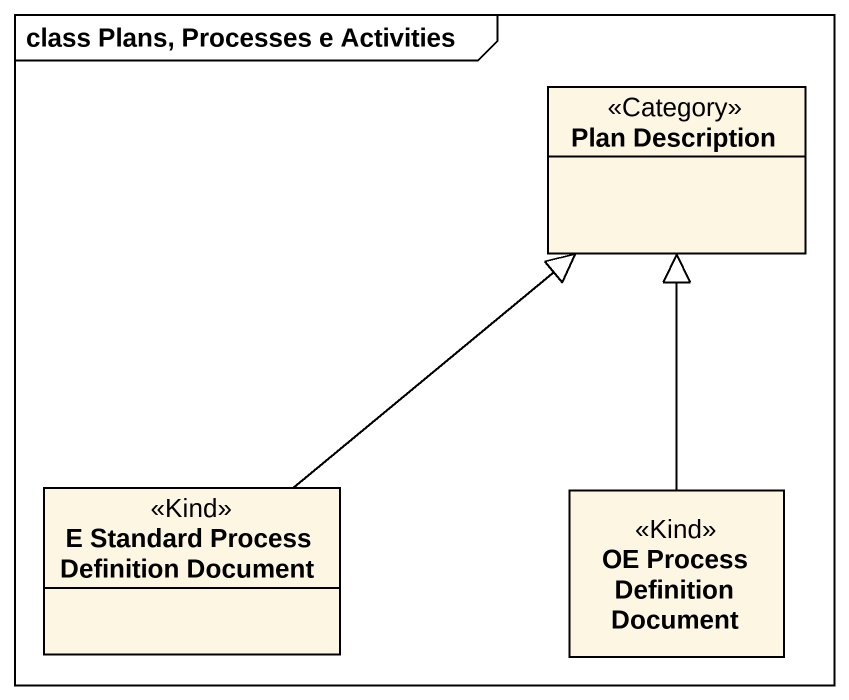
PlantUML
@startuml
mainframe class Plans, Processes e Activities
hide circle
hide empty members
class "Plan Description" as Plan_Description <<Category>>
class "E Standard Process Definition Document" as E_Standard_Process <<Kind>>
class "OE Process Definition Document" as OE_Process_Definition <<Kind>>
E_Standard_Process -up-|> Plan_Description
OE_Process_Definition -up-|> Plan_Description
@enduml
